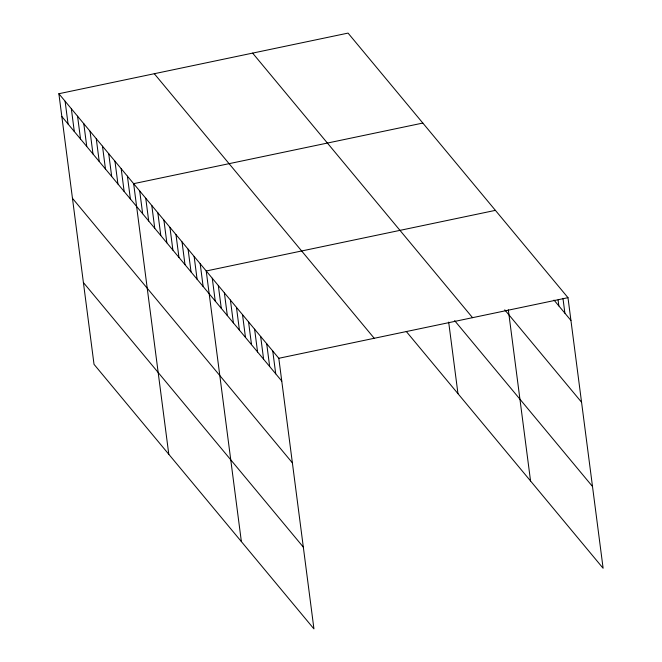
<?xml version="1.0" encoding="UTF-8"?>
<svg xmlns="http://www.w3.org/2000/svg" width="662" height="662" viewBox="0 0 662 662"><rect width="100%" height="100%" fill="white"/><g stroke="black" fill="none" stroke-linecap="round" stroke-linejoin="round"><path stroke-width="0.99" d="M58.877 93.723L278.801 358.291L313.945 628.9L94.021 364.332L58.877 93.723L348.055 33.1L567.979 297.668L603.123 568.277L406.253 331.447M422.828 123.058L133.65 183.672L168.793 454.281M495.408 210.359L206.221 270.981L241.373 541.59M278.801 358.291L567.979 297.668M554.003 300.085L570.942 320.458M504.75 309.841L581.559 402.239M252.627 53.109L472.552 317.677M454.612 320.615L592.507 486.496M154.304 73.714L374.229 338.282M61.831 116.512L281.764 381.08M72.456 198.294L292.381 462.862M83.395 282.55L303.328 547.118M562.965 298.322L564.893 313.184M558.074 299.96L558.844 305.91M508.325 309.816L530.552 480.968M448.679 322.104L457.972 393.667M272.752 351.017L275.715 373.807M266.703 343.735L269.666 366.525M260.654 336.462L263.617 359.251M254.605 329.188L257.568 351.977M248.556 321.914L251.519 344.703M242.515 314.632L245.47 337.421M236.466 307.358L239.421 330.148M230.417 300.085L233.38 322.874M224.368 292.811L227.331 315.6M218.319 285.537L221.282 308.318M212.27 278.255L215.233 301.045M200.181 263.708L203.135 286.497M194.131 256.434L197.086 279.215M188.082 249.152L191.037 271.941M182.033 241.878L184.996 264.668M175.984 234.605L178.947 257.394M169.935 227.331L172.898 250.12M163.886 220.049L166.849 242.838M157.837 212.775L160.8 235.564M151.797 205.501L154.751 228.291M145.748 198.228L148.702 221.017M139.699 190.954L142.653 213.735M127.418 176.175L130.381 198.964M121.187 168.686L124.15 191.467M114.956 161.189L117.919 183.978M108.725 153.692L111.688 176.481M102.494 146.194L105.457 168.984M96.263 138.697L99.226 161.487M90.032 131.2L92.986 153.989M83.801 123.703L86.755 146.492M77.57 116.206L80.524 138.995M71.339 108.717L74.293 131.498M65.108 101.22L68.062 124.009"/></g></svg>
